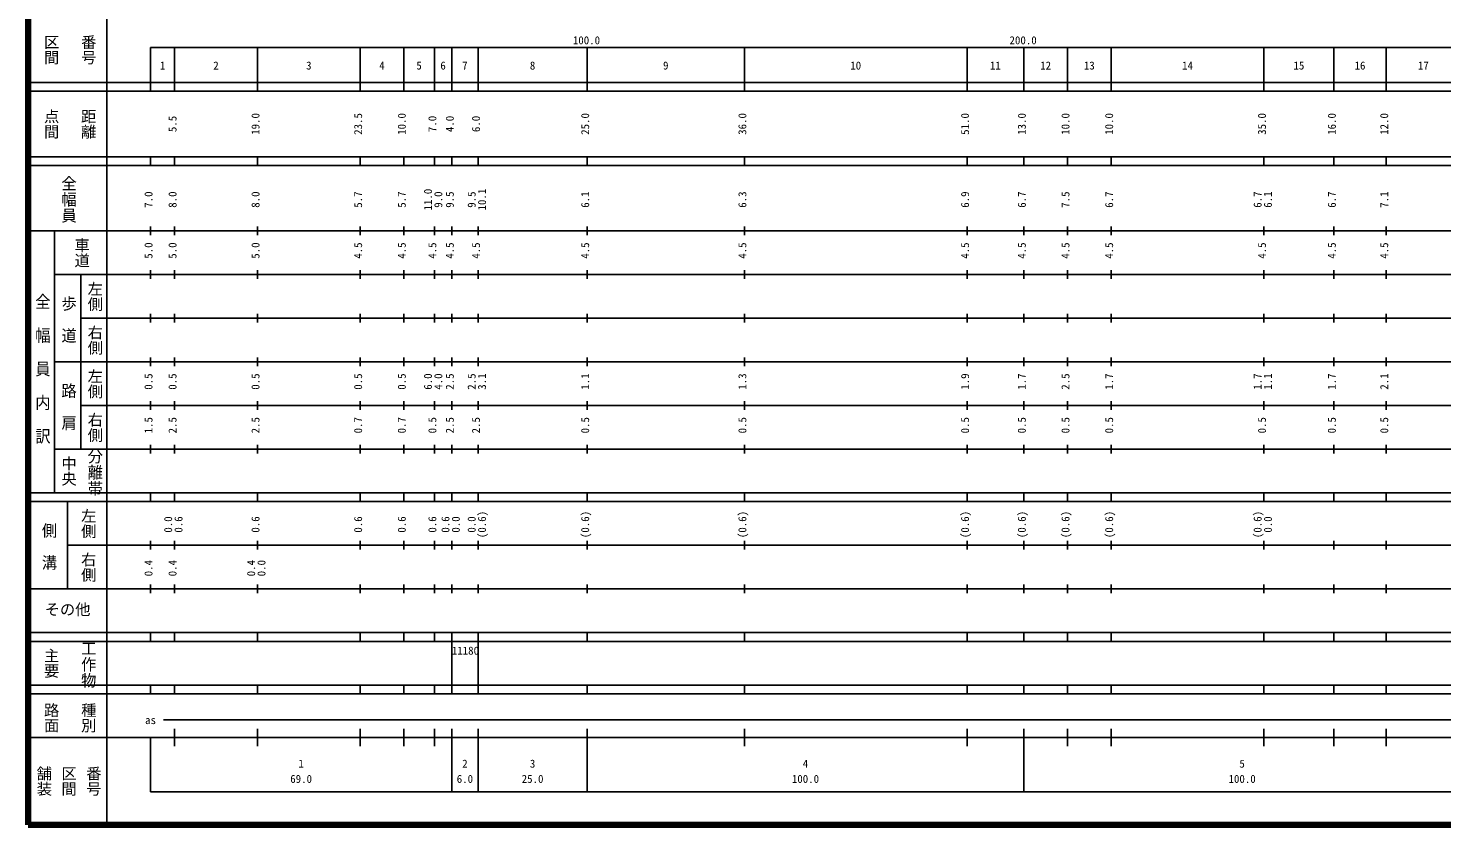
# Model space of a CAD drawing. Units: millimetres on the paper. Extents: x 40 to 680, y 20 to 380.
# Drawn here: x 40 to 363.7, y 20 to 202.4 of the extents above; entities that cross this region are included whole.
import ezdxf
from ezdxf.enums import TextEntityAlignment as Align

# ---------------------------------------------------------------- set-up
doc = ezdxf.new("R2010")
doc.units = ezdxf.units.MM
doc.layers.add('M-TTL', color=2, linetype='Continuous', lineweight=140)
doc.layers.add('M-TTL-BAND', color=7, linetype='Continuous', lineweight=25)
doc.styles.add('@ＭＳ ゴシック', font='')
doc.styles.add('ＭＳ ゴシック', font='')
doc.styles.get('@ＭＳ ゴシック').set_extended_font_data('@MS Gothic')
doc.styles.get('ＭＳ ゴシック').set_extended_font_data('MS Gothic')

msp = doc.modelspace()

# ---------------------------------------------------------------- linework, layer by layer
at = {"layer": 'M-TTL'}
for p, q in [((40, 380), (40, 20)), ((40, 20), (680, 20))]:
    msp.add_line(p, q, dxfattribs=at)
at = {"layer": 'M-TTL-BAND'}
for p, q in [((58, 370), (58, 20)), ((68, 198), (579, 198)), ((68, 198), (68, 188)), ((73.5, 188), (73.5, 198)), ((92.5, 188), (92.5, 198)), ((116, 188), (116, 198)), ((126, 188), (126, 198)), ((133, 188), (133, 198)), ((137, 188), (137, 198)), ((143, 188), (143, 198)), ((168, 188), (168, 198)), ((204, 188), (204, 198)), ((255, 188), (255, 198)), ((268, 188), (268, 198)), ((278, 188), (278, 198)), ((288, 188), (288, 198)), ((323, 188), (323, 198)), ((339, 188), (339, 198)), ((351, 188), (351, 198)), ((40, 190), (579, 190)), ((40, 188), (579, 188)), ((40, 173), (579, 173)), ((68, 171), (68, 173)), ((73.5, 171), (73.5, 173)), ((92.5, 171), (92.5, 173)), ((116, 171), (116, 173)), ((126, 171), (126, 173)), ((133, 171), (133, 173)), ((137, 171), (137, 173)), ((143, 171), (143, 173)), ((168, 171), (168, 173)), ((204, 171), (204, 173)), ((255, 171), (255, 173)), ((268, 171), (268, 173)), ((278, 171), (278, 173)), ((288, 171), (288, 173)), ((323, 171), (323, 173)), ((339, 171), (339, 173)), ((351, 171), (351, 173)), ((40, 171), (579, 171)), ((40, 156), (579, 156)), ((46, 96), (46, 156)), ((68, 155), (68, 157)), ((73.5, 155), (73.5, 157)), ((92.5, 155), (92.5, 157)), ((116, 155), (116, 157)), ((126, 155), (126, 157)), ((133, 155), (133, 157)), ((137, 155), (137, 157)), ((143, 155), (143, 157)), ((168, 155), (168, 157)), ((204, 155), (204, 157)), ((255, 155), (255, 157)), ((268, 155), (268, 157)), ((278, 155), (278, 157)), ((288, 155), (288, 157)), ((323, 155), (323, 157)), ((339, 155), (339, 157)), ((351, 155), (351, 157)), ((46, 146), (579, 146)), ((52, 146), (52, 106)), ((68, 145), (68, 147)), ((73.5, 145), (73.5, 147)), ((92.5, 145), (92.5, 147)), ((116, 145), (116, 147)), ((126, 145), (126, 147)), ((133, 145), (133, 147)), ((137, 145), (137, 147)), ((143, 145), (143, 147)), ((168, 145), (168, 147)), ((204, 145), (204, 147)), ((255, 145), (255, 147)), ((268, 145), (268, 147)), ((278, 145), (278, 147)), ((288, 145), (288, 147)), ((323, 145), (323, 147)), ((339, 145), (339, 147)), ((351, 145), (351, 147)), ((52, 136), (579, 136)), ((68, 135), (68, 137)), ((73.5, 135), (73.5, 137)), ((92.5, 135), (92.5, 137)), ((116, 135), (116, 137)), ((126, 135), (126, 137)), ((133, 135), (133, 137)), ((137, 135), (137, 137)), ((143, 135), (143, 137)), ((168, 135), (168, 137)), ((204, 135), (204, 137)), ((255, 135), (255, 137)), ((268, 135), (268, 137)), ((278, 135), (278, 137)), ((288, 135), (288, 137)), ((323, 135), (323, 137)), ((339, 135), (339, 137)), ((351, 135), (351, 137)), ((68, 125), (68, 127)), ((73.5, 125), (73.5, 127)), ((92.5, 125), (92.5, 127)), ((116, 125), (116, 127)), ((126, 125), (126, 127)), ((133, 125), (133, 127)), ((137, 125), (137, 127)), ((143, 125), (143, 127)), ((168, 125), (168, 127)), ((204, 125), (204, 127)), ((255, 125), (255, 127)), ((268, 125), (268, 127)), ((278, 125), (278, 127)), ((288, 125), (288, 127)), ((323, 125), (323, 127)), ((339, 125), (339, 127)), ((351, 125), (351, 127)), ((46, 126), (579, 126)), ((68, 115), (68, 117)), ((73.5, 115), (73.5, 117)), ((92.5, 115), (92.5, 117)), ((116, 115), (116, 117)), ((126, 115), (126, 117)), ((133, 115), (133, 117)), ((137, 115), (137, 117)), ((143, 115), (143, 117)), ((168, 115), (168, 117)), ((204, 115), (204, 117)), ((255, 115), (255, 117)), ((268, 115), (268, 117)), ((278, 115), (278, 117)), ((288, 115), (288, 117)), ((323, 115), (323, 117)), ((339, 115), (339, 117)), ((351, 115), (351, 117)), ((52, 116), (579, 116)), ((68, 105), (68, 107)), ((73.5, 105), (73.5, 107)), ((92.5, 105), (92.5, 107)), ((116, 105), (116, 107)), ((126, 105), (126, 107)), ((133, 105), (133, 107)), ((137, 105), (137, 107)), ((143, 105), (143, 107)), ((168, 105), (168, 107)), ((204, 105), (204, 107)), ((255, 105), (255, 107)), ((268, 105), (268, 107)), ((278, 105), (278, 107)), ((288, 105), (288, 107)), ((323, 105), (323, 107)), ((339, 105), (339, 107)), ((351, 105), (351, 107)), ((46, 106), (579, 106)), ((40, 96), (579, 96)), ((40, 94), (579, 94)), ((49, 94), (49, 74)), ((68, 94), (68, 96)), ((73.5, 94), (73.5, 96)), ((92.5, 94), (92.5, 96)), ((116, 94), (116, 96)), ((126, 94), (126, 96)), ((133, 94), (133, 96)), ((137, 94), (137, 96)), ((143, 94), (143, 96)), ((168, 94), (168, 96)), ((204, 94), (204, 96)), ((255, 94), (255, 96)), ((268, 94), (268, 96)), ((278, 94), (278, 96)), ((288, 94), (288, 96)), ((323, 94), (323, 96)), ((339, 94), (339, 96)), ((351, 94), (351, 96)), ((68, 83), (68, 85)), ((73.5, 83), (73.5, 85)), ((92.5, 83), (92.5, 85)), ((116, 83), (116, 85)), ((126, 83), (126, 85)), ((133, 83), (133, 85)), ((137, 83), (137, 85)), ((143, 83), (143, 85)), ((168, 83), (168, 85)), ((204, 83), (204, 85)), ((255, 83), (255, 85)), ((268, 83), (268, 85)), ((278, 83), (278, 85)), ((288, 83), (288, 85)), ((323, 83), (323, 85)), ((339, 83), (339, 85)), ((351, 83), (351, 85)), ((49, 84), (579, 84)), ((68, 73), (68, 75)), ((73.5, 73), (73.5, 75)), ((92.5, 73), (92.5, 75)), ((116, 73), (116, 75)), ((126, 73), (126, 75)), ((133, 73), (133, 75)), ((137, 73), (137, 75)), ((143, 73), (143, 75)), ((168, 73), (168, 75)), ((204, 73), (204, 75)), ((255, 73), (255, 75)), ((268, 73), (268, 75)), ((278, 73), (278, 75)), ((288, 73), (288, 75)), ((323, 73), (323, 75)), ((339, 73), (339, 75)), ((351, 73), (351, 75)), ((40, 74), (579, 74)), ((40, 64), (579, 64)), ((40, 62), (579, 62)), ((68, 62), (68, 64)), ((73.5, 62), (73.5, 64)), ((92.5, 62), (92.5, 64)), ((116, 62), (116, 64)), ((126, 62), (126, 64)), ((133, 62), (133, 64)), ((137, 62), (137, 64)), ((137, 52), (137, 62)), ((143, 62), (143, 64)), ((143, 52), (143, 62)), ((168, 62), (168, 64)), ((204, 62), (204, 64)), ((255, 62), (255, 64)), ((268, 62), (268, 64)), ((278, 62), (278, 64)), ((288, 62), (288, 64)), ((323, 62), (323, 64)), ((339, 62), (339, 64)), ((351, 62), (351, 64)), ((40, 52), (579, 52)), ((68, 50), (68, 52)), ((73.5, 50), (73.5, 52)), ((92.5, 50), (92.5, 52)), ((116, 50), (116, 52)), ((126, 50), (126, 52)), ((133, 50), (133, 52)), ((137, 50), (137, 52)), ((143, 50), (143, 52)), ((168, 50), (168, 52)), ((204, 50), (204, 52)), ((255, 50), (255, 52)), ((268, 50), (268, 52)), ((278, 50), (278, 52)), ((288, 50), (288, 52)), ((323, 50), (323, 52)), ((339, 50), (339, 52)), ((351, 50), (351, 52)), ((40, 50), (579, 50)), ((71, 44), (565, 44)), ((40, 40), (579, 40)), ((68, 40), (68, 27.5)), ((73.5, 38), (73.5, 42)), ((92.5, 38), (92.5, 42)), ((116, 38), (116, 42)), ((126, 38), (126, 42)), ((133, 38), (133, 42)), ((137, 27.5), (137, 42)), ((143, 27.5), (143, 42)), ((168, 27.5), (168, 42)), ((204, 38), (204, 42)), ((255, 38), (255, 42)), ((268, 27.5), (268, 42)), ((278, 38), (278, 42)), ((288, 38), (288, 42)), ((323, 38), (323, 42)), ((339, 38), (339, 42)), ((351, 38), (351, 42)), ((68, 27.5), (579, 27.5))]:
    msp.add_line(p, q, dxfattribs=at)

# ---------------------------------------------------------------- texts
for s, height, rotation, style, p in [('番号', 2.566, 270, '@ＭＳ ゴシック', (51.75, 201)), ('区間', 2.566, 270, '@ＭＳ ゴシック', (43.25, 201)), ('点間', 2.566, 270, '@ＭＳ ゴシック', (43.25, 184)), ('距離', 2.566, 270, '@ＭＳ ゴシック', (51.75, 184)), ('5.5', 1.833, 90, 'ＭＳ ゴシック', (74.5, 178.625)), ('19.0', 1.833, 90, 'ＭＳ ゴシック', (93.5, 178)), ('23.5', 1.833, 90, 'ＭＳ ゴシック', (117, 178)), ('10.0', 1.833, 90, 'ＭＳ ゴシック', (127, 178)), ('7.0', 1.833, 90, 'ＭＳ ゴシック', (134, 178.625)), ('4.0', 1.833, 90, 'ＭＳ ゴシック', (138, 178.625)), ('6.0', 1.833, 90, 'ＭＳ ゴシック', (144, 178.625)), ('25.0', 1.833, 90, 'ＭＳ ゴシック', (169, 178)), ('36.0', 1.833, 90, 'ＭＳ ゴシック', (205, 178)), ('51.0', 1.833, 90, 'ＭＳ ゴシック', (256, 178)), ('13.0', 1.833, 90, 'ＭＳ ゴシック', (269, 178)), ('10.0', 1.833, 90, 'ＭＳ ゴシック', (279, 178)), ('10.0', 1.833, 90, 'ＭＳ ゴシック', (289, 178)), ('35.0', 1.833, 90, 'ＭＳ ゴシック', (324, 178)), ('16.0', 1.833, 90, 'ＭＳ ゴシック', (340, 178)), ('12.0', 1.833, 90, 'ＭＳ ゴシック', (352, 178)), ('11.0', 1.833, 90, 'ＭＳ ゴシック', (133, 160.674)), ('10.1', 1.833, 90, 'ＭＳ ゴシック', (145.37, 160.674)), ('7.0', 1.833, 90, 'ＭＳ ゴシック', (69, 161.299)), ('8.0', 1.833, 90, 'ＭＳ ゴシック', (74.5, 161.299)), ('8.0', 1.833, 90, 'ＭＳ ゴシック', (93.5, 161.299)), ('5.7', 1.833, 90, 'ＭＳ ゴシック', (117, 161.299)), ('5.7', 1.833, 90, 'ＭＳ ゴシック', (127, 161.299)), ('9.0', 1.833, 90, 'ＭＳ ゴシック', (135.37, 161.299)), ('9.5', 1.833, 90, 'ＭＳ ゴシック', (138, 161.299)), ('9.5', 1.833, 90, 'ＭＳ ゴシック', (143, 161.299)), ('6.1', 1.833, 90, 'ＭＳ ゴシック', (169, 161.299)), ('6.3', 1.833, 90, 'ＭＳ ゴシック', (205, 161.299)), ('6.9', 1.833, 90, 'ＭＳ ゴシック', (256, 161.299)), ('6.7', 1.833, 90, 'ＭＳ ゴシック', (269, 161.299)), ('7.5', 1.833, 90, 'ＭＳ ゴシック', (279, 161.299)), ('6.7', 1.833, 90, 'ＭＳ ゴシック', (289, 161.299)), ('6.7', 1.833, 90, 'ＭＳ ゴシック', (323, 161.299)), ('6.1', 1.833, 90, 'ＭＳ ゴシック', (325.37, 161.299)), ('6.7', 1.833, 90, 'ＭＳ ゴシック', (340, 161.299)), ('7.1', 1.833, 90, 'ＭＳ ゴシック', (352, 161.299)), ('車道', 2.566, 270, '@ＭＳ ゴシック', (50.25, 154.5)), ('5.0', 1.833, 90, 'ＭＳ ゴシック', (69, 149.625)), ('5.0', 1.833, 90, 'ＭＳ ゴシック', (74.5, 149.625)), ('5.0', 1.833, 90, 'ＭＳ ゴシック', (93.5, 149.625)), ('4.5', 1.833, 90, 'ＭＳ ゴシック', (117, 149.625)), ('4.5', 1.833, 90, 'ＭＳ ゴシック', (127, 149.625)), ('4.5', 1.833, 90, 'ＭＳ ゴシック', (134, 149.625)), ('4.5', 1.833, 90, 'ＭＳ ゴシック', (138, 149.625)), ('4.5', 1.833, 90, 'ＭＳ ゴシック', (144, 149.625)), ('4.5', 1.833, 90, 'ＭＳ ゴシック', (169, 149.625)), ('4.5', 1.833, 90, 'ＭＳ ゴシック', (205, 149.625)), ('4.5', 1.833, 90, 'ＭＳ ゴシック', (256, 149.625)), ('4.5', 1.833, 90, 'ＭＳ ゴシック', (269, 149.625)), ('4.5', 1.833, 90, 'ＭＳ ゴシック', (279, 149.625)), ('4.5', 1.833, 90, 'ＭＳ ゴシック', (289, 149.625)), ('4.5', 1.833, 90, 'ＭＳ ゴシック', (324, 149.625)), ('4.5', 1.833, 90, 'ＭＳ ゴシック', (340, 149.625)), ('4.5', 1.833, 90, 'ＭＳ ゴシック', (352, 149.625)), ('左側', 2.566, 270, '@ＭＳ ゴシック', (53.25, 144.5)), ('右側', 2.566, 270, '@ＭＳ ゴシック', (53.25, 134.5)), ('左側', 2.566, 270, '@ＭＳ ゴシック', (53.25, 124.5)), ('0.5', 1.833, 90, 'ＭＳ ゴシック', (69, 119.625)), ('0.5', 1.833, 90, 'ＭＳ ゴシック', (74.5, 119.625)), ('0.5', 1.833, 90, 'ＭＳ ゴシック', (93.5, 119.625)), ('0.5', 1.833, 90, 'ＭＳ ゴシック', (117, 119.625)), ('0.5', 1.833, 90, 'ＭＳ ゴシック', (127, 119.625)), ('6.0', 1.833, 90, 'ＭＳ ゴシック', (133, 119.625)), ('4.0', 1.833, 90, 'ＭＳ ゴシック', (135.37, 119.625)), ('2.5', 1.833, 90, 'ＭＳ ゴシック', (138, 119.625)), ('2.5', 1.833, 90, 'ＭＳ ゴシック', (143, 119.625)), ('3.1', 1.833, 90, 'ＭＳ ゴシック', (145.37, 119.625)), ('1.1', 1.833, 90, 'ＭＳ ゴシック', (169, 119.625)), ('1.3', 1.833, 90, 'ＭＳ ゴシック', (205, 119.625)), ('1.9', 1.833, 90, 'ＭＳ ゴシック', (256, 119.625)), ('1.7', 1.833, 90, 'ＭＳ ゴシック', (269, 119.625)), ('2.5', 1.833, 90, 'ＭＳ ゴシック', (279, 119.625)), ('1.7', 1.833, 90, 'ＭＳ ゴシック', (289, 119.625)), ('1.7', 1.833, 90, 'ＭＳ ゴシック', (323, 119.625)), ('1.1', 1.833, 90, 'ＭＳ ゴシック', (325.37, 119.625)), ('1.7', 1.833, 90, 'ＭＳ ゴシック', (340, 119.625)), ('2.1', 1.833, 90, 'ＭＳ ゴシック', (352, 119.625)), ('右側', 2.566, 270, '@ＭＳ ゴシック', (53.25, 114.5)), ('1.5', 1.833, 90, 'ＭＳ ゴシック', (69, 109.625)), ('2.5', 1.833, 90, 'ＭＳ ゴシック', (74.5, 109.625)), ('2.5', 1.833, 90, 'ＭＳ ゴシック', (93.5, 109.625)), ('0.7', 1.833, 90, 'ＭＳ ゴシック', (117, 109.625)), ('0.7', 1.833, 90, 'ＭＳ ゴシック', (127, 109.625)), ('0.5', 1.833, 90, 'ＭＳ ゴシック', (134, 109.625)), ('2.5', 1.833, 90, 'ＭＳ ゴシック', (138, 109.625)), ('2.5', 1.833, 90, 'ＭＳ ゴシック', (144, 109.625)), ('0.5', 1.833, 90, 'ＭＳ ゴシック', (169, 109.625)), ('0.5', 1.833, 90, 'ＭＳ ゴシック', (205, 109.625)), ('0.5', 1.833, 90, 'ＭＳ ゴシック', (256, 109.625)), ('0.5', 1.833, 90, 'ＭＳ ゴシック', (269, 109.625)), ('0.5', 1.833, 90, 'ＭＳ ゴシック', (279, 109.625)), ('0.5', 1.833, 90, 'ＭＳ ゴシック', (289, 109.625)), ('0.5', 1.833, 90, 'ＭＳ ゴシック', (324, 109.625)), ('0.5', 1.833, 90, 'ＭＳ ゴシック', (340, 109.625)), ('0.5', 1.833, 90, 'ＭＳ ゴシック', (352, 109.625)), ('中央', 2.566, 270, '@ＭＳ ゴシック', (47.25, 104.5)), ('左側', 2.566, 270, '@ＭＳ ゴシック', (51.75, 92.5)), ('(0.6)', 1.833, 90, 'ＭＳ ゴシック', (145.37, 85.639)), ('(0.6)', 1.833, 90, 'ＭＳ ゴシック', (169, 85.639)), ('(0.6)', 1.833, 90, 'ＭＳ ゴシック', (205, 85.639)), ('(0.6)', 1.833, 90, 'ＭＳ ゴシック', (256, 85.639)), ('(0.6)', 1.833, 90, 'ＭＳ ゴシック', (269, 85.639)), ('(0.6)', 1.833, 90, 'ＭＳ ゴシック', (279, 85.639)), ('(0.6)', 1.833, 90, 'ＭＳ ゴシック', (289, 85.639)), ('(0.6)', 1.833, 90, 'ＭＳ ゴシック', (323, 85.639)), ('0.0', 1.833, 90, 'ＭＳ ゴシック', (73.5, 86.889)), ('0.6', 1.833, 90, 'ＭＳ ゴシック', (75.87, 86.889)), ('0.6', 1.833, 90, 'ＭＳ ゴシック', (93.5, 86.889)), ('0.6', 1.833, 90, 'ＭＳ ゴシック', (117, 86.889)), ('0.6', 1.833, 90, 'ＭＳ ゴシック', (127, 86.889)), ('0.6', 1.833, 90, 'ＭＳ ゴシック', (134, 86.889)), ('0.6', 1.833, 90, 'ＭＳ ゴシック', (137, 86.889)), ('0.0', 1.833, 90, 'ＭＳ ゴシック', (139.37, 86.889)), ('0.0', 1.833, 90, 'ＭＳ ゴシック', (143, 86.889)), ('0.0', 1.833, 90, 'ＭＳ ゴシック', (325.37, 86.889)), ('右側', 2.566, 270, '@ＭＳ ゴシック', (51.75, 82.5)), ('0.4', 1.833, 90, 'ＭＳ ゴシック', (69, 76.889)), ('0.4', 1.833, 90, 'ＭＳ ゴシック', (74.5, 76.889)), ('0.4', 1.833, 90, 'ＭＳ ゴシック', (92.5, 76.889)), ('0.0', 1.833, 90, 'ＭＳ ゴシック', (94.87, 76.889)), ('主要', 2.566, 270, '@ＭＳ ゴシック', (43.25, 60.5)), ('路面', 2.566, 270, '@ＭＳ ゴシック', (43.25, 48)), ('種別', 2.566, 270, '@ＭＳ ゴシック', (51.75, 48)), ('舗装', 2.566, 270, '@ＭＳ ゴシック', (41.583, 33.5)), ('区間', 2.566, 270, '@ＭＳ ゴシック', (47.25, 33.5)), ('番号', 2.566, 270, '@ＭＳ ゴシック', (52.917, 33.5))]:
    msp.add_text(s, height=height, rotation=rotation, dxfattribs=dict(at, style=style)).set_placement(p, align=Align.BOTTOM_LEFT)
at = {"layer": 'M-TTL-BAND', "style": 'ＭＳ ゴシック'}
for s, height, p in [('100.0', 1.833, (164.719, 198.195)), ('200.0', 1.833, (264.719, 198.195)), ('1', 1.833, (70.125, 192.405)), ('2', 1.833, (82.375, 192.405)), ('3', 1.833, (103.625, 192.405)), ('4', 1.833, (120.375, 192.405)), ('5', 1.833, (128.875, 192.405)), ('6', 1.833, (134.375, 192.405)), ('7', 1.833, (139.375, 192.405)), ('8', 1.833, (154.875, 192.405)), ('9', 1.833, (185.375, 192.405)), ('10', 1.833, (228.25, 192.405)), ('11', 1.833, (260.25, 192.405)), ('12', 1.833, (271.75, 192.405)), ('13', 1.833, (281.75, 192.405)), ('14', 1.833, (304.25, 192.405)), ('15', 1.833, (329.75, 192.405)), ('16', 1.833, (343.75, 192.405)), ('17', 1.833, (358.25, 192.405)), ('その他', 2.566, (43.75, 67.25)), ('11180', 1.833, (137, 58.405)), ('as', 1.833, (66.75, 42.5)), ('1', 1.833, (101.875, 32.523)), ('2', 1.833, (139.375, 32.523)), ('3', 1.833, (154.875, 32.523)), ('4', 1.833, (217.375, 32.523)), ('5', 1.833, (317.375, 32.523)), ('69.0', 1.833, (100, 29.033)), ('6.0', 1.833, (138.125, 29.033)), ('25.0', 1.833, (153, 29.033)), ('100.0', 1.833, (214.875, 29.033)), ('100.0', 1.833, (314.875, 29.033))]:
    msp.add_text(s, height=height, dxfattribs=at).set_placement(p, align=Align.BOTTOM_LEFT)
at = {"layer": 'M-TTL-BAND', "style": '@ＭＳ ゴシック'}
for s, width, p in [('全幅員', 1.05, (47.25, 168.75)), ('全\u3000幅\u3000員\u3000内\u3000訳', 1.1, (41.25, 141.75)), ('歩\u3000道', 1.05, (47.25, 141.25)), ('路\u3000肩', 1.05, (47.25, 121.25)), ('分離帯', 1.05, (53.25, 106.25)), ('側\u3000溝', 1.05, (42.75, 89.25)), ('工作物', 1.05, (51.75, 62.25))]:
    msp.add_text(s, height=2.566, rotation=270, dxfattribs=dict(at, width=width)).set_placement(p, align=Align.BOTTOM_LEFT)

doc.saveas('drawing.dxf')
